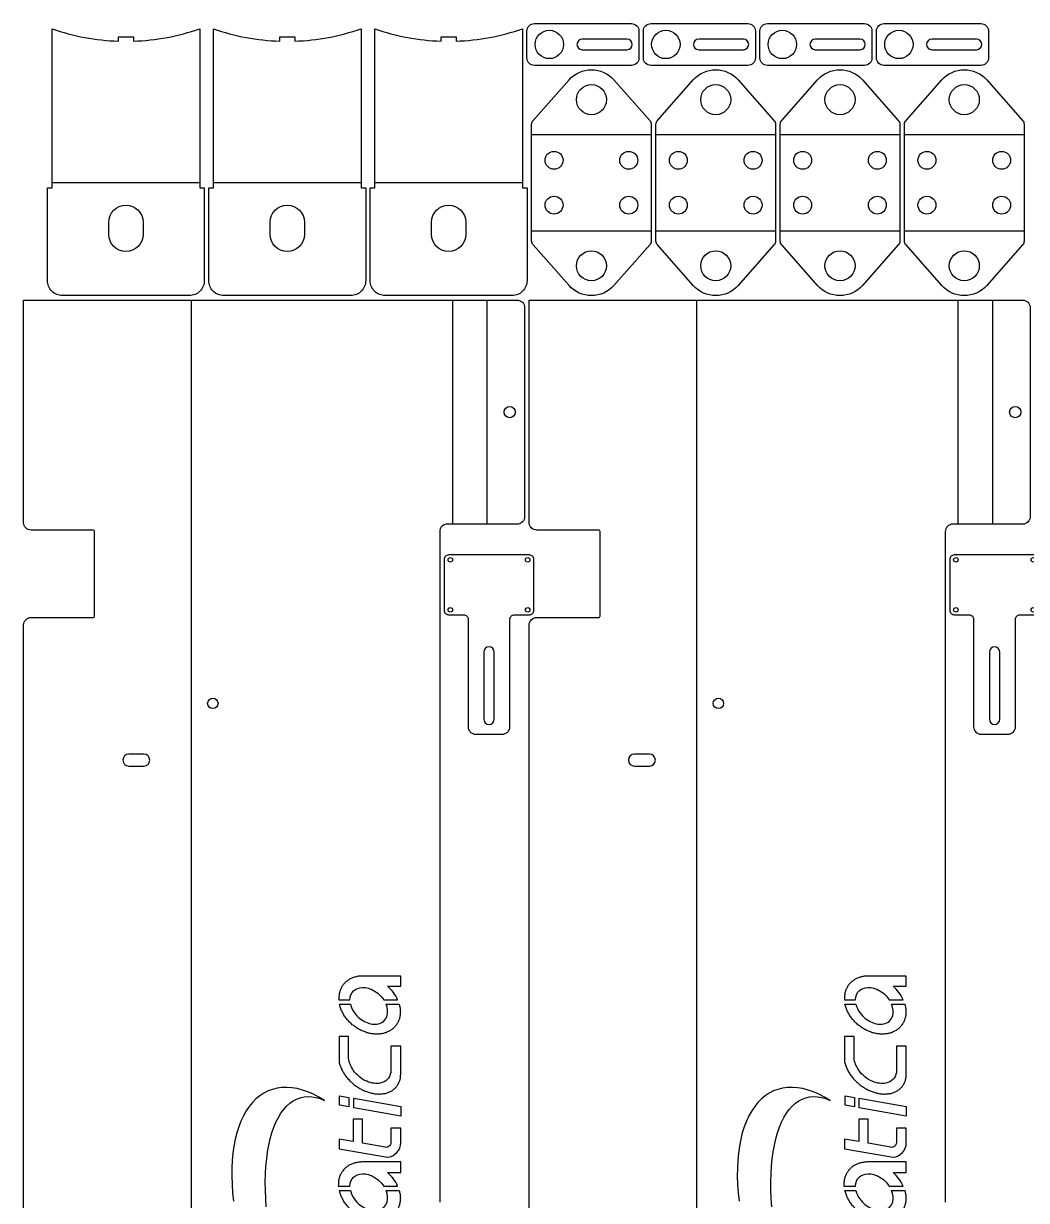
# Model space of a CAD drawing. Extents: x 8103 to 9297, y 13834 to 16827.
# Drawn here: x 8103 to 8774, y 16030 to 16818 of the extents above; entities that cross this region are included whole.
import ezdxf

# ---------------------------------------------------------------- set-up
doc = ezdxf.new("R2010")
doc.units = 0

# ---------------------------------------------------------------- blocks, each defined once
blk = doc.blocks.new('Part1347392054', base_point=(-699, -136.7))
at = {"layer": '1'}
blk.add_lwpolyline([(-694, 198.7), (481.5, 198.7, -0.414214), (486.5, 193.7), (486.5, 152.2, 0.414214), (487.5, 151.2), (544, 151.2, 0.414214), (545, 152.2), (545, 193.7, -0.414214), (550, 198.7), (699, 198.7), (699, -131.7, -0.414214), (694, -136.7), (554, -136.7, -0.414214), (549, -131.7), (549, -84.85, 0.414214), (544, -79.85), (95, -79.85, 0.414214)], format="xyb", dxfattribs=at)
for points in [[(395, 128.2, 1), (387, 128.2), (387, 118.2, 1), (395, 118.2)], [(150.56, -21.92), (135.59, -21.92), (137.26, -12.47), (130.86, -12.47), (125.15, -44.89, 0.386919), (134.9, -53.77), (144.66, -53.77), (144.66, -47.12), (134.9, -47.12, -0.466308), (131.8, -43.42), (134.48, -28.22), (150.56, -28.22)]]:
    blk.add_lwpolyline(points, format="xyb", close=True, dxfattribs=at)
blk.add_lwpolyline([(91.83, 36.27), (97.57, 36.64), (103.19, 36.84), (108.66, 36.87), (113.96, 36.74), (119.09, 36.43), (124.01, 35.96), (128.73, 35.32), (133.21, 34.52), (137.46, 33.55), (141.45, 32.43), (145.18, 31.15), (148.62, 29.73), (151.77, 28.15), (154.63, 26.44), (157.17, 24.58), (159.4, 22.6), (161.3, 20.5), (162.88, 18.27), (164.12, 15.94), (165.01, 13.5), (165.57, 10.97), (165.79, 8.36), (165.65, 5.66), (165.18, 2.89), (164.36, 0.06), (163.21, -2.82), (165.42, 0.95), (167.31, 4.68), (168.88, 8.37), (170.12, 12.01), (171.04, 15.58), (171.62, 19.08), (171.86, 22.5), (171.77, 25.81), (171.34, 29.02), (170.58, 32.11), (169.48, 35.08), (168.05, 37.91), (166.31, 40.59), (164.24, 43.12), (161.86, 45.5), (159.17, 47.7), (156.18, 49.73), (152.91, 51.58), (149.36, 53.24), (145.54, 54.71), (141.47, 55.99), (137.16, 57.06), (132.61, 57.94), (127.85, 58.6), (122.89, 59.06), (117.75, 59.31), (112.43, 59.34), (106.96, 59.17), (101.36, 58.79), (95.64, 58.2)], dxfattribs=at)
for points in [[(166.34, -12.82), (165.23, -19.12), (158.83, -19.12), (159.94, -12.82)], [(164.68, -22.27), (159.12, -53.77), (152.72, -53.77), (158.28, -22.27)]]:
    blk.add_lwpolyline(points, close=True, dxfattribs=at)
for centre, radius in [((429, 72), 3.5), ((624, -126.7), 3.75)]:
    blk.add_circle(centre, radius, dxfattribs=at)
for points, knots in [([(102.83, -12.74), (102, -12.97), (101.17, -13.21), (100.34, -13.44), (100.34, -13.44), (99.52, -13.78), (98.7, -14.12), (97.88, -14.46), (97.88, -14.46), (97.08, -14.9), (96.29, -15.34), (95.49, -15.79), (95.49, -15.79), (94.73, -16.32), (93.97, -16.86), (93.21, -17.39), (93.21, -17.39), (92.5, -18.01), (91.79, -18.63), (91.08, -19.25), (91.08, -19.25), (90.43, -19.95), (89.78, -20.64), (89.14, -21.33), (89.14, -21.33), (88.56, -22.09), (87.98, -22.85), (87.4, -23.61), (87.4, -23.61), (86.91, -24.42), (86.41, -25.23), (85.91, -26.03), (85.91, -26.03), (85.51, -26.88), (85.1, -27.73), (84.69, -28.57), (84.69, -28.57), (84.38, -29.44), (84.07, -30.31), (83.76, -31.18), (83.76, -31.18), (83.55, -32.06), (83.34, -32.94), (83.12, -33.82), (83.12, -33.82), (83.02, -34.7), (82.91, -35.57), (82.81, -36.45), (82.81, -36.45), (82.81, -37.3), (82.81, -38.16), (82.81, -39.01), (82.81, -39.01), (82.91, -39.83), (83.02, -40.66), (83.12, -41.48), (83.12, -41.48), (83.34, -42.25), (83.55, -43.03), (83.76, -43.8), (83.76, -43.8), (84.07, -44.52), (84.38, -45.23), (84.69, -45.95), (84.69, -45.95), (85.1, -46.59), (85.51, -47.24), (85.91, -47.88), (85.91, -47.88), (86.41, -48.44), (86.91, -49), (87.4, -49.57), (87.4, -49.57), (87.98, -50.04), (88.56, -50.51), (89.14, -50.98), (89.14, -50.98), (89.78, -51.35), (90.43, -51.72), (91.08, -52.09), (91.08, -52.09), (91.79, -52.36), (92.5, -52.63), (93.21, -52.9), (93.21, -52.9), (93.97, -53.05), (94.73, -53.21), (95.49, -53.37), (95.49, -53.37), (96.29, -53.41), (97.08, -53.46), (97.88, -53.51), (97.88, -53.51), (98.7, -53.44), (99.52, -53.37), (100.34, -53.31), (100.34, -53.31), (101.17, -53.13), (102, -52.95), (102.83, -52.77), (102.83, -52.77), (102.83, -49.83), (102.83, -46.9), (102.83, -43.96), (102.83, -43.96), (100.11, -45.08), (97.38, -45.29), (95.19, -44.67), (95.19, -44.67), (92.29, -43.85), (90.29, -41.69), (89.64, -38.58), (89.64, -38.58), (89.14, -36.24), (89.49, -33.37), (90.72, -30.6), (90.72, -30.6), (92.02, -27.6), (94.33, -24.76), (97.07, -22.8), (97.07, -22.8), (98.89, -21.48), (100.89, -20.55), (102.83, -20.09), (102.83, -20.09), (102.83, -17.64), (102.83, -15.19), (102.83, -12.74)], [0, 0, 0, 0, 0.03125, 0.03125, 0.03125, 0.03125, 0.0625, 0.0625, 0.0625, 0.0625, 0.09375, 0.09375, 0.09375, 0.09375, 0.125, 0.125, 0.125, 0.125, 0.15625, 0.15625, 0.15625, 0.15625, 0.1875, 0.1875, 0.1875, 0.1875, 0.21875, 0.21875, 0.21875, 0.21875, 0.25, 0.25, 0.25, 0.25, 0.28125, 0.28125, 0.28125, 0.28125, 0.3125, 0.3125, 0.3125, 0.3125, 0.34375, 0.34375, 0.34375, 0.34375, 0.375, 0.375, 0.375, 0.375, 0.40625, 0.40625, 0.40625, 0.40625, 0.4375, 0.4375, 0.4375, 0.4375, 0.46875, 0.46875, 0.46875, 0.46875, 0.5, 0.5, 0.5, 0.5, 0.53125, 0.53125, 0.53125, 0.53125, 0.5625, 0.5625, 0.5625, 0.5625, 0.59375, 0.59375, 0.59375, 0.59375, 0.625, 0.625, 0.625, 0.625, 0.65625, 0.65625, 0.65625, 0.65625, 0.6875, 0.6875, 0.6875, 0.6875, 0.71875, 0.71875, 0.71875, 0.71875, 0.75, 0.75, 0.75, 0.75, 0.78125, 0.78125, 0.78125, 0.78125, 0.8125, 0.8125, 0.8125, 0.8125, 0.84375, 0.84375, 0.84375, 0.84375, 0.875, 0.875, 0.875, 0.875, 0.90625, 0.90625, 0.90625, 0.90625, 0.9375, 0.9375, 0.9375, 0.9375, 0.96875, 0.96875, 0.96875, 0.96875, 1, 1, 1, 1]), ([(121.98, -27.99), (121.98, -36.59), (121.98, -45.18), (121.98, -53.77), (121.98, -53.77), (119.6, -53.77), (117.22, -53.77), (114.84, -53.77), (114.84, -53.77), (114.84, -50.84), (114.84, -47.92), (114.84, -44.99), (114.84, -44.99), (113.6, -46.41), (112.21, -47.7), (110.69, -48.82), (110.69, -48.82), (109.18, -49.95), (107.55, -50.91), (105.83, -51.69), (105.83, -51.69), (105.83, -48.58), (105.83, -45.47), (105.83, -42.37), (105.83, -42.37), (108.22, -40.78), (110.35, -38.54), (111.8, -36.05), (111.8, -36.05), (113.32, -33.48), (114.1, -30.67), (114.06, -28.21), (114.06, -28.21), (114.03, -25.73), (113.2, -23.63), (111.81, -22.17), (111.81, -22.17), (110.38, -20.67), (108.3, -19.79), (105.83, -19.75), (105.83, -19.75), (105.83, -17.16), (105.83, -14.58), (105.83, -11.99), (105.83, -11.99), (106.63, -12), (107.44, -12.01), (108.24, -12.02), (108.24, -12.02), (109.02, -12.14), (109.79, -12.26), (110.56, -12.38), (110.56, -12.38), (111.29, -12.61), (112.02, -12.83), (112.75, -13.06), (112.75, -13.06), (113.42, -13.4), (114.1, -13.73), (114.77, -14.06), (114.77, -14.06), (115.38, -14.49), (115.98, -14.93), (116.59, -15.36), (116.59, -15.36), (117.12, -15.89), (117.65, -16.41), (118.18, -16.94), (118.18, -16.94), (118.63, -17.55), (119.07, -18.16), (119.52, -18.77), (119.52, -18.77), (119.87, -19.45), (120.23, -20.14), (120.58, -20.82), (120.58, -20.82), (120.84, -21.57), (121.1, -22.32), (121.36, -23.07), (121.36, -23.07), (121.51, -23.87), (121.67, -24.67), (121.82, -25.47), (121.82, -25.47), (121.88, -26.31), (121.93, -27.15), (121.98, -27.99)], [0, 0, 0, 0, 0.045455, 0.045455, 0.045455, 0.045455, 0.090909, 0.090909, 0.090909, 0.090909, 0.136364, 0.136364, 0.136364, 0.136364, 0.181818, 0.181818, 0.181818, 0.181818, 0.227273, 0.227273, 0.227273, 0.227273, 0.272727, 0.272727, 0.272727, 0.272727, 0.318182, 0.318182, 0.318182, 0.318182, 0.363636, 0.363636, 0.363636, 0.363636, 0.409091, 0.409091, 0.409091, 0.409091, 0.454545, 0.454545, 0.454545, 0.454545, 0.5, 0.5, 0.5, 0.5, 0.545455, 0.545455, 0.545455, 0.545455, 0.590909, 0.590909, 0.590909, 0.590909, 0.636364, 0.636364, 0.636364, 0.636364, 0.681818, 0.681818, 0.681818, 0.681818, 0.727273, 0.727273, 0.727273, 0.727273, 0.772727, 0.772727, 0.772727, 0.772727, 0.818182, 0.818182, 0.818182, 0.818182, 0.863636, 0.863636, 0.863636, 0.863636, 0.909091, 0.909091, 0.909091, 0.909091, 0.954545, 0.954545, 0.954545, 0.954545, 1, 1, 1, 1]), ([(205.96, -12.47), (205.96, -14.57), (205.96, -16.67), (205.96, -18.77), (205.96, -18.77), (201.13, -18.77), (196.3, -18.77), (191.46, -18.77), (191.46, -18.77), (188.81, -19.06), (185.92, -20.19), (183.34, -22.03), (183.34, -22.03), (180.14, -24.27), (177.45, -27.55), (175.95, -31.02), (175.95, -31.02), (174.58, -34.17), (174.18, -37.41), (174.75, -40.06), (174.75, -40.06), (175.55, -43.82), (178.1, -46.37), (181.77, -47.12), (181.77, -47.12), (187.65, -47.12), (193.52, -47.12), (199.39, -47.12), (199.39, -47.12), (199.39, -49.33), (199.39, -51.55), (199.39, -53.77), (199.39, -53.77), (193.08, -53.77), (186.76, -53.77), (180.44, -53.77), (180.44, -53.77), (179.69, -53.7), (178.93, -53.62), (178.18, -53.55), (178.18, -53.55), (177.47, -53.37), (176.76, -53.19), (176.05, -53), (176.05, -53), (175.4, -52.71), (174.75, -52.42), (174.1, -52.13), (174.1, -52.13), (173.52, -51.74), (172.94, -51.34), (172.35, -50.95), (172.35, -50.95), (171.85, -50.46), (171.34, -49.96), (170.84, -49.47), (170.84, -49.47), (170.42, -48.89), (170, -48.31), (169.57, -47.73), (169.57, -47.73), (169.25, -47.07), (168.92, -46.41), (168.59, -45.75), (168.59, -45.75), (168.36, -45.03), (168.13, -44.3), (167.9, -43.57), (167.9, -43.57), (167.77, -42.78), (167.64, -42), (167.52, -41.21), (167.52, -41.21), (167.49, -40.38), (167.46, -39.55), (167.44, -38.72), (167.44, -38.72), (167.52, -37.86), (167.6, -36.99), (167.67, -36.13), (167.67, -36.13), (167.86, -35.25), (168.04, -34.37), (168.22, -33.49), (168.22, -33.49), (168.5, -32.61), (168.78, -31.73), (169.06, -30.85), (169.06, -30.85), (169.43, -29.98), (169.81, -29.1), (170.19, -28.23), (170.19, -28.23), (170.65, -27.39), (171.12, -26.54), (171.58, -25.7), (171.58, -25.7), (172.13, -24.89), (172.67, -24.08), (173.22, -23.27), (173.22, -23.27), (173.84, -22.52), (174.46, -21.76), (175.08, -21.01), (175.08, -21.01), (175.76, -20.31), (176.44, -19.62), (177.12, -18.93), (177.12, -18.93), (177.86, -18.31), (178.59, -17.7), (179.32, -17.08), (179.32, -17.08), (180.1, -16.55), (180.87, -16.02), (181.64, -15.49), (181.64, -15.49), (182.45, -15.05), (183.25, -14.61), (184.05, -14.17), (184.05, -14.17), (184.86, -13.83), (185.68, -13.5), (186.49, -13.16), (186.49, -13.16), (187.31, -12.93), (188.13, -12.7), (188.95, -12.47), (188.95, -12.47), (194.62, -12.47), (200.29, -12.47), (205.96, -12.47)], [0, 0, 0, 0, 0.030303, 0.030303, 0.030303, 0.030303, 0.060606, 0.060606, 0.060606, 0.060606, 0.090909, 0.090909, 0.090909, 0.090909, 0.121212, 0.121212, 0.121212, 0.121212, 0.151515, 0.151515, 0.151515, 0.151515, 0.181818, 0.181818, 0.181818, 0.181818, 0.212121, 0.212121, 0.212121, 0.212121, 0.242424, 0.242424, 0.242424, 0.242424, 0.272727, 0.272727, 0.272727, 0.272727, 0.30303, 0.30303, 0.30303, 0.30303, 0.333333, 0.333333, 0.333333, 0.333333, 0.363636, 0.363636, 0.363636, 0.363636, 0.393939, 0.393939, 0.393939, 0.393939, 0.424242, 0.424242, 0.424242, 0.424242, 0.454545, 0.454545, 0.454545, 0.454545, 0.484848, 0.484848, 0.484848, 0.484848, 0.515152, 0.515152, 0.515152, 0.515152, 0.545455, 0.545455, 0.545455, 0.545455, 0.575758, 0.575758, 0.575758, 0.575758, 0.606061, 0.606061, 0.606061, 0.606061, 0.636364, 0.636364, 0.636364, 0.636364, 0.666667, 0.666667, 0.666667, 0.666667, 0.69697, 0.69697, 0.69697, 0.69697, 0.727273, 0.727273, 0.727273, 0.727273, 0.757576, 0.757576, 0.757576, 0.757576, 0.787879, 0.787879, 0.787879, 0.787879, 0.818182, 0.818182, 0.818182, 0.818182, 0.848485, 0.848485, 0.848485, 0.848485, 0.878788, 0.878788, 0.878788, 0.878788, 0.909091, 0.909091, 0.909091, 0.909091, 0.939394, 0.939394, 0.939394, 0.939394, 0.969697, 0.969697, 0.969697, 0.969697, 1, 1, 1, 1]), ([(227.59, -12.74), (226.76, -12.97), (225.93, -13.21), (225.1, -13.44), (225.1, -13.44), (224.28, -13.78), (223.46, -14.12), (222.64, -14.46), (222.64, -14.46), (221.84, -14.9), (221.04, -15.34), (220.25, -15.79), (220.25, -15.79), (219.49, -16.32), (218.73, -16.86), (217.97, -17.39), (217.97, -17.39), (217.26, -18.01), (216.55, -18.63), (215.84, -19.25), (215.84, -19.25), (215.19, -19.95), (214.54, -20.64), (213.89, -21.33), (213.89, -21.33), (213.32, -22.09), (212.74, -22.85), (212.16, -23.61), (212.16, -23.61), (211.66, -24.42), (211.17, -25.23), (210.67, -26.03), (210.67, -26.03), (210.26, -26.88), (209.86, -27.73), (209.45, -28.57), (209.45, -28.57), (209.14, -29.44), (208.83, -30.31), (208.51, -31.18), (208.51, -31.18), (208.3, -32.06), (208.09, -32.94), (207.88, -33.82), (207.88, -33.82), (207.78, -34.7), (207.67, -35.57), (207.56, -36.45), (207.56, -36.45), (207.56, -37.3), (207.56, -38.16), (207.56, -39.01), (207.56, -39.01), (207.67, -39.83), (207.78, -40.66), (207.88, -41.48), (207.88, -41.48), (208.09, -42.25), (208.3, -43.03), (208.51, -43.8), (208.51, -43.8), (208.83, -44.52), (209.14, -45.23), (209.45, -45.95), (209.45, -45.95), (209.86, -46.59), (210.26, -47.24), (210.67, -47.88), (210.67, -47.88), (211.17, -48.44), (211.66, -49), (212.16, -49.57), (212.16, -49.57), (212.74, -50.04), (213.32, -50.51), (213.89, -50.98), (213.89, -50.98), (214.54, -51.35), (215.19, -51.72), (215.84, -52.09), (215.84, -52.09), (216.55, -52.36), (217.26, -52.63), (217.97, -52.9), (217.97, -52.9), (218.73, -53.05), (219.49, -53.21), (220.25, -53.37), (220.25, -53.37), (221.04, -53.41), (221.84, -53.46), (222.64, -53.51), (222.64, -53.51), (223.46, -53.44), (224.28, -53.37), (225.1, -53.31), (225.1, -53.31), (225.93, -53.13), (226.76, -52.95), (227.59, -52.77), (227.59, -52.77), (227.59, -49.83), (227.59, -46.9), (227.59, -43.96), (227.59, -43.96), (224.87, -45.08), (222.13, -45.29), (219.95, -44.67), (219.95, -44.67), (217.05, -43.85), (215.05, -41.69), (214.39, -38.58), (214.39, -38.58), (213.9, -36.24), (214.25, -33.37), (215.47, -30.6), (215.47, -30.6), (216.78, -27.6), (219.08, -24.76), (221.83, -22.8), (221.83, -22.8), (223.65, -21.48), (225.65, -20.55), (227.59, -20.09), (227.59, -20.09), (227.59, -17.64), (227.59, -15.19), (227.59, -12.74)], [0, 0, 0, 0, 0.03125, 0.03125, 0.03125, 0.03125, 0.0625, 0.0625, 0.0625, 0.0625, 0.09375, 0.09375, 0.09375, 0.09375, 0.125, 0.125, 0.125, 0.125, 0.15625, 0.15625, 0.15625, 0.15625, 0.1875, 0.1875, 0.1875, 0.1875, 0.21875, 0.21875, 0.21875, 0.21875, 0.25, 0.25, 0.25, 0.25, 0.28125, 0.28125, 0.28125, 0.28125, 0.3125, 0.3125, 0.3125, 0.3125, 0.34375, 0.34375, 0.34375, 0.34375, 0.375, 0.375, 0.375, 0.375, 0.40625, 0.40625, 0.40625, 0.40625, 0.4375, 0.4375, 0.4375, 0.4375, 0.46875, 0.46875, 0.46875, 0.46875, 0.5, 0.5, 0.5, 0.5, 0.53125, 0.53125, 0.53125, 0.53125, 0.5625, 0.5625, 0.5625, 0.5625, 0.59375, 0.59375, 0.59375, 0.59375, 0.625, 0.625, 0.625, 0.625, 0.65625, 0.65625, 0.65625, 0.65625, 0.6875, 0.6875, 0.6875, 0.6875, 0.71875, 0.71875, 0.71875, 0.71875, 0.75, 0.75, 0.75, 0.75, 0.78125, 0.78125, 0.78125, 0.78125, 0.8125, 0.8125, 0.8125, 0.8125, 0.84375, 0.84375, 0.84375, 0.84375, 0.875, 0.875, 0.875, 0.875, 0.90625, 0.90625, 0.90625, 0.90625, 0.9375, 0.9375, 0.9375, 0.9375, 0.96875, 0.96875, 0.96875, 0.96875, 1, 1, 1, 1]), ([(246.41, -28.08), (246.41, -36.64), (246.41, -45.2), (246.41, -53.77), (246.41, -53.77), (244.14, -53.77), (241.87, -53.77), (239.6, -53.77), (239.6, -53.77), (239.6, -50.84), (239.6, -47.92), (239.6, -44.99), (239.6, -44.99), (238.36, -46.41), (236.97, -47.7), (235.45, -48.82), (235.45, -48.82), (233.94, -49.95), (232.3, -50.91), (230.59, -51.69), (230.59, -51.69), (230.59, -48.58), (230.59, -45.47), (230.59, -42.37), (230.59, -42.37), (232.98, -40.78), (235.1, -38.54), (236.56, -36.05), (236.56, -36.05), (238.07, -33.48), (238.86, -30.67), (238.82, -28.21), (238.82, -28.21), (238.79, -25.73), (237.96, -23.63), (236.57, -22.17), (236.57, -22.17), (235.14, -20.67), (233.06, -19.79), (230.59, -19.75), (230.59, -19.75), (230.59, -17.28), (230.59, -14.8), (230.59, -12.33), (230.59, -12.33), (231.37, -12.34), (232.16, -12.36), (232.95, -12.37), (232.95, -12.37), (233.71, -12.49), (234.47, -12.61), (235.23, -12.73), (235.23, -12.73), (235.94, -12.95), (236.66, -13.18), (237.37, -13.4), (237.37, -13.4), (238.03, -13.73), (238.69, -14.06), (239.35, -14.39), (239.35, -14.39), (239.94, -14.82), (240.54, -15.24), (241.13, -15.67), (241.13, -15.67), (241.65, -16.18), (242.17, -16.7), (242.69, -17.22), (242.69, -17.22), (243.13, -17.82), (243.57, -18.42), (244, -19.02), (244, -19.02), (244.35, -19.69), (244.7, -20.36), (245.05, -21.04), (245.05, -21.04), (245.3, -21.77), (245.55, -22.51), (245.8, -23.24), (245.8, -23.24), (245.95, -24.03), (246.11, -24.82), (246.26, -25.6), (246.26, -25.6), (246.31, -26.43), (246.36, -27.25), (246.41, -28.08)], [0, 0, 0, 0, 0.045455, 0.045455, 0.045455, 0.045455, 0.090909, 0.090909, 0.090909, 0.090909, 0.136364, 0.136364, 0.136364, 0.136364, 0.181818, 0.181818, 0.181818, 0.181818, 0.227273, 0.227273, 0.227273, 0.227273, 0.272727, 0.272727, 0.272727, 0.272727, 0.318182, 0.318182, 0.318182, 0.318182, 0.363636, 0.363636, 0.363636, 0.363636, 0.409091, 0.409091, 0.409091, 0.409091, 0.454545, 0.454545, 0.454545, 0.454545, 0.5, 0.5, 0.5, 0.5, 0.545455, 0.545455, 0.545455, 0.545455, 0.590909, 0.590909, 0.590909, 0.590909, 0.636364, 0.636364, 0.636364, 0.636364, 0.681818, 0.681818, 0.681818, 0.681818, 0.727273, 0.727273, 0.727273, 0.727273, 0.772727, 0.772727, 0.772727, 0.772727, 0.818182, 0.818182, 0.818182, 0.818182, 0.863636, 0.863636, 0.863636, 0.863636, 0.909091, 0.909091, 0.909091, 0.909091, 0.954545, 0.954545, 0.954545, 0.954545, 1, 1, 1, 1])]:
    blk.add_open_spline(points, degree=3, knots=knots, dxfattribs=at)
at = {"layer": '2'}
for p, q in [((-384, 86.35), (699, 86.35)), ((549, -88.59), (699, -88.59)), ((699, -111.44), (549, -111.44))]:
    blk.add_line(p, q, dxfattribs=at)
blk = doc.blocks.new('Part1168453130', base_point=(-699, -136.7))
at = {"layer": '1'}
blk.add_lwpolyline([(-694, 198.7), (481.5, 198.7, -0.414214), (486.5, 193.7), (486.5, 152.2, 0.414214), (487.5, 151.2), (544, 151.2, 0.414214), (545, 152.2), (545, 193.7, -0.414214), (550, 198.7), (699, 198.7), (699, -131.7, -0.414214), (694, -136.7), (554, -136.7, -0.414214), (549, -131.7), (549, -84.85, 0.414214), (544, -79.85), (95, -79.85, 0.414214)], format="xyb", dxfattribs=at)
for points in [[(395, 128.2, 1), (387, 128.2), (387, 118.2, 1), (395, 118.2)], [(150.56, -21.92), (135.59, -21.92), (137.26, -12.47), (130.86, -12.47), (125.15, -44.89, 0.386919), (134.9, -53.77), (144.66, -53.77), (144.66, -47.12), (134.9, -47.12, -0.466308), (131.8, -43.42), (134.48, -28.22), (150.56, -28.22)]]:
    blk.add_lwpolyline(points, format="xyb", close=True, dxfattribs=at)
blk.add_lwpolyline([(91.83, 36.27), (97.57, 36.64), (103.19, 36.84), (108.66, 36.87), (113.96, 36.74), (119.09, 36.43), (124.01, 35.96), (128.73, 35.32), (133.21, 34.52), (137.46, 33.55), (141.45, 32.43), (145.18, 31.15), (148.62, 29.73), (151.77, 28.15), (154.63, 26.44), (157.17, 24.58), (159.4, 22.6), (161.3, 20.5), (162.88, 18.27), (164.12, 15.94), (165.01, 13.5), (165.57, 10.97), (165.79, 8.36), (165.65, 5.66), (165.18, 2.89), (164.36, 0.06), (163.21, -2.82), (165.42, 0.95), (167.31, 4.68), (168.88, 8.37), (170.12, 12.01), (171.04, 15.58), (171.62, 19.08), (171.86, 22.5), (171.77, 25.81), (171.34, 29.02), (170.58, 32.11), (169.48, 35.08), (168.05, 37.91), (166.31, 40.59), (164.24, 43.12), (161.86, 45.5), (159.17, 47.7), (156.18, 49.73), (152.91, 51.58), (149.36, 53.24), (145.54, 54.71), (141.47, 55.99), (137.16, 57.06), (132.61, 57.94), (127.85, 58.6), (122.89, 59.06), (117.75, 59.31), (112.43, 59.34), (106.96, 59.17), (101.36, 58.79), (95.64, 58.2)], dxfattribs=at)
for points in [[(166.34, -12.82), (165.23, -19.12), (158.83, -19.12), (159.94, -12.82)], [(164.68, -22.27), (159.12, -53.77), (152.72, -53.77), (158.28, -22.27)]]:
    blk.add_lwpolyline(points, close=True, dxfattribs=at)
for centre, radius in [((429, 72), 3.5), ((624, -126.7), 3.75)]:
    blk.add_circle(centre, radius, dxfattribs=at)
for points, knots in [([(102.83, -12.74), (102, -12.97), (101.17, -13.21), (100.34, -13.44), (100.34, -13.44), (99.52, -13.78), (98.7, -14.12), (97.88, -14.46), (97.88, -14.46), (97.08, -14.9), (96.29, -15.34), (95.49, -15.79), (95.49, -15.79), (94.73, -16.32), (93.97, -16.86), (93.21, -17.39), (93.21, -17.39), (92.5, -18.01), (91.79, -18.63), (91.08, -19.25), (91.08, -19.25), (90.43, -19.95), (89.78, -20.64), (89.14, -21.33), (89.14, -21.33), (88.56, -22.09), (87.98, -22.85), (87.4, -23.61), (87.4, -23.61), (86.91, -24.42), (86.41, -25.23), (85.91, -26.03), (85.91, -26.03), (85.51, -26.88), (85.1, -27.73), (84.69, -28.57), (84.69, -28.57), (84.38, -29.44), (84.07, -30.31), (83.76, -31.18), (83.76, -31.18), (83.55, -32.06), (83.34, -32.94), (83.12, -33.82), (83.12, -33.82), (83.02, -34.7), (82.91, -35.57), (82.81, -36.45), (82.81, -36.45), (82.81, -37.3), (82.81, -38.16), (82.81, -39.01), (82.81, -39.01), (82.91, -39.83), (83.02, -40.66), (83.12, -41.48), (83.12, -41.48), (83.34, -42.25), (83.55, -43.03), (83.76, -43.8), (83.76, -43.8), (84.07, -44.52), (84.38, -45.23), (84.69, -45.95), (84.69, -45.95), (85.1, -46.59), (85.51, -47.24), (85.91, -47.88), (85.91, -47.88), (86.41, -48.44), (86.91, -49), (87.4, -49.57), (87.4, -49.57), (87.98, -50.04), (88.56, -50.51), (89.14, -50.98), (89.14, -50.98), (89.78, -51.35), (90.43, -51.72), (91.08, -52.09), (91.08, -52.09), (91.79, -52.36), (92.5, -52.63), (93.21, -52.9), (93.21, -52.9), (93.97, -53.05), (94.73, -53.21), (95.49, -53.37), (95.49, -53.37), (96.29, -53.41), (97.08, -53.46), (97.88, -53.51), (97.88, -53.51), (98.7, -53.44), (99.52, -53.37), (100.34, -53.31), (100.34, -53.31), (101.17, -53.13), (102, -52.95), (102.83, -52.77), (102.83, -52.77), (102.83, -49.83), (102.83, -46.9), (102.83, -43.96), (102.83, -43.96), (100.11, -45.08), (97.38, -45.29), (95.19, -44.67), (95.19, -44.67), (92.29, -43.85), (90.29, -41.69), (89.64, -38.58), (89.64, -38.58), (89.14, -36.24), (89.49, -33.37), (90.72, -30.6), (90.72, -30.6), (92.02, -27.6), (94.33, -24.76), (97.07, -22.8), (97.07, -22.8), (98.89, -21.48), (100.89, -20.55), (102.83, -20.09), (102.83, -20.09), (102.83, -17.64), (102.83, -15.19), (102.83, -12.74)], [0, 0, 0, 0, 0.03125, 0.03125, 0.03125, 0.03125, 0.0625, 0.0625, 0.0625, 0.0625, 0.09375, 0.09375, 0.09375, 0.09375, 0.125, 0.125, 0.125, 0.125, 0.15625, 0.15625, 0.15625, 0.15625, 0.1875, 0.1875, 0.1875, 0.1875, 0.21875, 0.21875, 0.21875, 0.21875, 0.25, 0.25, 0.25, 0.25, 0.28125, 0.28125, 0.28125, 0.28125, 0.3125, 0.3125, 0.3125, 0.3125, 0.34375, 0.34375, 0.34375, 0.34375, 0.375, 0.375, 0.375, 0.375, 0.40625, 0.40625, 0.40625, 0.40625, 0.4375, 0.4375, 0.4375, 0.4375, 0.46875, 0.46875, 0.46875, 0.46875, 0.5, 0.5, 0.5, 0.5, 0.53125, 0.53125, 0.53125, 0.53125, 0.5625, 0.5625, 0.5625, 0.5625, 0.59375, 0.59375, 0.59375, 0.59375, 0.625, 0.625, 0.625, 0.625, 0.65625, 0.65625, 0.65625, 0.65625, 0.6875, 0.6875, 0.6875, 0.6875, 0.71875, 0.71875, 0.71875, 0.71875, 0.75, 0.75, 0.75, 0.75, 0.78125, 0.78125, 0.78125, 0.78125, 0.8125, 0.8125, 0.8125, 0.8125, 0.84375, 0.84375, 0.84375, 0.84375, 0.875, 0.875, 0.875, 0.875, 0.90625, 0.90625, 0.90625, 0.90625, 0.9375, 0.9375, 0.9375, 0.9375, 0.96875, 0.96875, 0.96875, 0.96875, 1, 1, 1, 1]), ([(121.98, -27.99), (121.98, -36.59), (121.98, -45.18), (121.98, -53.77), (121.98, -53.77), (119.6, -53.77), (117.22, -53.77), (114.84, -53.77), (114.84, -53.77), (114.84, -50.84), (114.84, -47.92), (114.84, -44.99), (114.84, -44.99), (113.6, -46.41), (112.21, -47.7), (110.69, -48.82), (110.69, -48.82), (109.18, -49.95), (107.55, -50.91), (105.83, -51.69), (105.83, -51.69), (105.83, -48.58), (105.83, -45.47), (105.83, -42.37), (105.83, -42.37), (108.22, -40.78), (110.35, -38.54), (111.8, -36.05), (111.8, -36.05), (113.32, -33.48), (114.1, -30.67), (114.06, -28.21), (114.06, -28.21), (114.03, -25.73), (113.2, -23.63), (111.81, -22.17), (111.81, -22.17), (110.38, -20.67), (108.3, -19.79), (105.83, -19.75), (105.83, -19.75), (105.83, -17.16), (105.83, -14.58), (105.83, -11.99), (105.83, -11.99), (106.63, -12), (107.44, -12.01), (108.24, -12.02), (108.24, -12.02), (109.02, -12.14), (109.79, -12.26), (110.56, -12.38), (110.56, -12.38), (111.29, -12.61), (112.02, -12.83), (112.75, -13.06), (112.75, -13.06), (113.42, -13.4), (114.1, -13.73), (114.77, -14.06), (114.77, -14.06), (115.38, -14.49), (115.98, -14.93), (116.59, -15.36), (116.59, -15.36), (117.12, -15.89), (117.65, -16.41), (118.18, -16.94), (118.18, -16.94), (118.63, -17.55), (119.07, -18.16), (119.52, -18.77), (119.52, -18.77), (119.87, -19.45), (120.23, -20.14), (120.58, -20.82), (120.58, -20.82), (120.84, -21.57), (121.1, -22.32), (121.36, -23.07), (121.36, -23.07), (121.51, -23.87), (121.67, -24.67), (121.82, -25.47), (121.82, -25.47), (121.88, -26.31), (121.93, -27.15), (121.98, -27.99)], [0, 0, 0, 0, 0.045455, 0.045455, 0.045455, 0.045455, 0.090909, 0.090909, 0.090909, 0.090909, 0.136364, 0.136364, 0.136364, 0.136364, 0.181818, 0.181818, 0.181818, 0.181818, 0.227273, 0.227273, 0.227273, 0.227273, 0.272727, 0.272727, 0.272727, 0.272727, 0.318182, 0.318182, 0.318182, 0.318182, 0.363636, 0.363636, 0.363636, 0.363636, 0.409091, 0.409091, 0.409091, 0.409091, 0.454545, 0.454545, 0.454545, 0.454545, 0.5, 0.5, 0.5, 0.5, 0.545455, 0.545455, 0.545455, 0.545455, 0.590909, 0.590909, 0.590909, 0.590909, 0.636364, 0.636364, 0.636364, 0.636364, 0.681818, 0.681818, 0.681818, 0.681818, 0.727273, 0.727273, 0.727273, 0.727273, 0.772727, 0.772727, 0.772727, 0.772727, 0.818182, 0.818182, 0.818182, 0.818182, 0.863636, 0.863636, 0.863636, 0.863636, 0.909091, 0.909091, 0.909091, 0.909091, 0.954545, 0.954545, 0.954545, 0.954545, 1, 1, 1, 1]), ([(205.96, -12.47), (205.96, -14.57), (205.96, -16.67), (205.96, -18.77), (205.96, -18.77), (201.13, -18.77), (196.3, -18.77), (191.46, -18.77), (191.46, -18.77), (188.81, -19.06), (185.92, -20.19), (183.34, -22.03), (183.34, -22.03), (180.14, -24.27), (177.45, -27.55), (175.95, -31.02), (175.95, -31.02), (174.58, -34.17), (174.18, -37.41), (174.75, -40.06), (174.75, -40.06), (175.55, -43.82), (178.1, -46.37), (181.77, -47.12), (181.77, -47.12), (187.65, -47.12), (193.52, -47.12), (199.39, -47.12), (199.39, -47.12), (199.39, -49.33), (199.39, -51.55), (199.39, -53.77), (199.39, -53.77), (193.08, -53.77), (186.76, -53.77), (180.44, -53.77), (180.44, -53.77), (179.69, -53.7), (178.93, -53.62), (178.18, -53.55), (178.18, -53.55), (177.47, -53.37), (176.76, -53.19), (176.05, -53), (176.05, -53), (175.4, -52.71), (174.75, -52.42), (174.1, -52.13), (174.1, -52.13), (173.52, -51.74), (172.94, -51.34), (172.35, -50.95), (172.35, -50.95), (171.85, -50.46), (171.34, -49.96), (170.84, -49.47), (170.84, -49.47), (170.42, -48.89), (170, -48.31), (169.57, -47.73), (169.57, -47.73), (169.25, -47.07), (168.92, -46.41), (168.59, -45.75), (168.59, -45.75), (168.36, -45.03), (168.13, -44.3), (167.9, -43.57), (167.9, -43.57), (167.77, -42.78), (167.64, -42), (167.52, -41.21), (167.52, -41.21), (167.49, -40.38), (167.46, -39.55), (167.44, -38.72), (167.44, -38.72), (167.52, -37.86), (167.6, -36.99), (167.67, -36.13), (167.67, -36.13), (167.86, -35.25), (168.04, -34.37), (168.22, -33.49), (168.22, -33.49), (168.5, -32.61), (168.78, -31.73), (169.06, -30.85), (169.06, -30.85), (169.43, -29.98), (169.81, -29.1), (170.19, -28.23), (170.19, -28.23), (170.65, -27.39), (171.12, -26.54), (171.58, -25.7), (171.58, -25.7), (172.13, -24.89), (172.67, -24.08), (173.22, -23.27), (173.22, -23.27), (173.84, -22.52), (174.46, -21.76), (175.08, -21.01), (175.08, -21.01), (175.76, -20.31), (176.44, -19.62), (177.12, -18.93), (177.12, -18.93), (177.86, -18.31), (178.59, -17.7), (179.32, -17.08), (179.32, -17.08), (180.1, -16.55), (180.87, -16.02), (181.64, -15.49), (181.64, -15.49), (182.45, -15.05), (183.25, -14.61), (184.05, -14.17), (184.05, -14.17), (184.86, -13.83), (185.68, -13.5), (186.49, -13.16), (186.49, -13.16), (187.31, -12.93), (188.13, -12.7), (188.95, -12.47), (188.95, -12.47), (194.62, -12.47), (200.29, -12.47), (205.96, -12.47)], [0, 0, 0, 0, 0.030303, 0.030303, 0.030303, 0.030303, 0.060606, 0.060606, 0.060606, 0.060606, 0.090909, 0.090909, 0.090909, 0.090909, 0.121212, 0.121212, 0.121212, 0.121212, 0.151515, 0.151515, 0.151515, 0.151515, 0.181818, 0.181818, 0.181818, 0.181818, 0.212121, 0.212121, 0.212121, 0.212121, 0.242424, 0.242424, 0.242424, 0.242424, 0.272727, 0.272727, 0.272727, 0.272727, 0.30303, 0.30303, 0.30303, 0.30303, 0.333333, 0.333333, 0.333333, 0.333333, 0.363636, 0.363636, 0.363636, 0.363636, 0.393939, 0.393939, 0.393939, 0.393939, 0.424242, 0.424242, 0.424242, 0.424242, 0.454545, 0.454545, 0.454545, 0.454545, 0.484848, 0.484848, 0.484848, 0.484848, 0.515152, 0.515152, 0.515152, 0.515152, 0.545455, 0.545455, 0.545455, 0.545455, 0.575758, 0.575758, 0.575758, 0.575758, 0.606061, 0.606061, 0.606061, 0.606061, 0.636364, 0.636364, 0.636364, 0.636364, 0.666667, 0.666667, 0.666667, 0.666667, 0.69697, 0.69697, 0.69697, 0.69697, 0.727273, 0.727273, 0.727273, 0.727273, 0.757576, 0.757576, 0.757576, 0.757576, 0.787879, 0.787879, 0.787879, 0.787879, 0.818182, 0.818182, 0.818182, 0.818182, 0.848485, 0.848485, 0.848485, 0.848485, 0.878788, 0.878788, 0.878788, 0.878788, 0.909091, 0.909091, 0.909091, 0.909091, 0.939394, 0.939394, 0.939394, 0.939394, 0.969697, 0.969697, 0.969697, 0.969697, 1, 1, 1, 1]), ([(227.59, -12.74), (226.76, -12.97), (225.93, -13.21), (225.1, -13.44), (225.1, -13.44), (224.28, -13.78), (223.46, -14.12), (222.64, -14.46), (222.64, -14.46), (221.84, -14.9), (221.04, -15.34), (220.25, -15.79), (220.25, -15.79), (219.49, -16.32), (218.73, -16.86), (217.97, -17.39), (217.97, -17.39), (217.26, -18.01), (216.55, -18.63), (215.84, -19.25), (215.84, -19.25), (215.19, -19.95), (214.54, -20.64), (213.89, -21.33), (213.89, -21.33), (213.32, -22.09), (212.74, -22.85), (212.16, -23.61), (212.16, -23.61), (211.66, -24.42), (211.17, -25.23), (210.67, -26.03), (210.67, -26.03), (210.26, -26.88), (209.86, -27.73), (209.45, -28.57), (209.45, -28.57), (209.14, -29.44), (208.83, -30.31), (208.51, -31.18), (208.51, -31.18), (208.3, -32.06), (208.09, -32.94), (207.88, -33.82), (207.88, -33.82), (207.78, -34.7), (207.67, -35.57), (207.56, -36.45), (207.56, -36.45), (207.56, -37.3), (207.56, -38.16), (207.56, -39.01), (207.56, -39.01), (207.67, -39.83), (207.78, -40.66), (207.88, -41.48), (207.88, -41.48), (208.09, -42.25), (208.3, -43.03), (208.51, -43.8), (208.51, -43.8), (208.83, -44.52), (209.14, -45.23), (209.45, -45.95), (209.45, -45.95), (209.86, -46.59), (210.26, -47.24), (210.67, -47.88), (210.67, -47.88), (211.17, -48.44), (211.66, -49), (212.16, -49.57), (212.16, -49.57), (212.74, -50.04), (213.32, -50.51), (213.89, -50.98), (213.89, -50.98), (214.54, -51.35), (215.19, -51.72), (215.84, -52.09), (215.84, -52.09), (216.55, -52.36), (217.26, -52.63), (217.97, -52.9), (217.97, -52.9), (218.73, -53.05), (219.49, -53.21), (220.25, -53.37), (220.25, -53.37), (221.04, -53.41), (221.84, -53.46), (222.64, -53.51), (222.64, -53.51), (223.46, -53.44), (224.28, -53.37), (225.1, -53.31), (225.1, -53.31), (225.93, -53.13), (226.76, -52.95), (227.59, -52.77), (227.59, -52.77), (227.59, -49.83), (227.59, -46.9), (227.59, -43.96), (227.59, -43.96), (224.87, -45.08), (222.13, -45.29), (219.95, -44.67), (219.95, -44.67), (217.05, -43.85), (215.05, -41.69), (214.39, -38.58), (214.39, -38.58), (213.9, -36.24), (214.25, -33.37), (215.47, -30.6), (215.47, -30.6), (216.78, -27.6), (219.08, -24.76), (221.83, -22.8), (221.83, -22.8), (223.65, -21.48), (225.65, -20.55), (227.59, -20.09), (227.59, -20.09), (227.59, -17.64), (227.59, -15.19), (227.59, -12.74)], [0, 0, 0, 0, 0.03125, 0.03125, 0.03125, 0.03125, 0.0625, 0.0625, 0.0625, 0.0625, 0.09375, 0.09375, 0.09375, 0.09375, 0.125, 0.125, 0.125, 0.125, 0.15625, 0.15625, 0.15625, 0.15625, 0.1875, 0.1875, 0.1875, 0.1875, 0.21875, 0.21875, 0.21875, 0.21875, 0.25, 0.25, 0.25, 0.25, 0.28125, 0.28125, 0.28125, 0.28125, 0.3125, 0.3125, 0.3125, 0.3125, 0.34375, 0.34375, 0.34375, 0.34375, 0.375, 0.375, 0.375, 0.375, 0.40625, 0.40625, 0.40625, 0.40625, 0.4375, 0.4375, 0.4375, 0.4375, 0.46875, 0.46875, 0.46875, 0.46875, 0.5, 0.5, 0.5, 0.5, 0.53125, 0.53125, 0.53125, 0.53125, 0.5625, 0.5625, 0.5625, 0.5625, 0.59375, 0.59375, 0.59375, 0.59375, 0.625, 0.625, 0.625, 0.625, 0.65625, 0.65625, 0.65625, 0.65625, 0.6875, 0.6875, 0.6875, 0.6875, 0.71875, 0.71875, 0.71875, 0.71875, 0.75, 0.75, 0.75, 0.75, 0.78125, 0.78125, 0.78125, 0.78125, 0.8125, 0.8125, 0.8125, 0.8125, 0.84375, 0.84375, 0.84375, 0.84375, 0.875, 0.875, 0.875, 0.875, 0.90625, 0.90625, 0.90625, 0.90625, 0.9375, 0.9375, 0.9375, 0.9375, 0.96875, 0.96875, 0.96875, 0.96875, 1, 1, 1, 1]), ([(246.41, -28.08), (246.41, -36.64), (246.41, -45.2), (246.41, -53.77), (246.41, -53.77), (244.14, -53.77), (241.87, -53.77), (239.6, -53.77), (239.6, -53.77), (239.6, -50.84), (239.6, -47.92), (239.6, -44.99), (239.6, -44.99), (238.36, -46.41), (236.97, -47.7), (235.45, -48.82), (235.45, -48.82), (233.94, -49.95), (232.3, -50.91), (230.59, -51.69), (230.59, -51.69), (230.59, -48.58), (230.59, -45.47), (230.59, -42.37), (230.59, -42.37), (232.98, -40.78), (235.1, -38.54), (236.56, -36.05), (236.56, -36.05), (238.07, -33.48), (238.86, -30.67), (238.82, -28.21), (238.82, -28.21), (238.79, -25.73), (237.96, -23.63), (236.57, -22.17), (236.57, -22.17), (235.14, -20.67), (233.06, -19.79), (230.59, -19.75), (230.59, -19.75), (230.59, -17.28), (230.59, -14.8), (230.59, -12.33), (230.59, -12.33), (231.37, -12.34), (232.16, -12.36), (232.95, -12.37), (232.95, -12.37), (233.71, -12.49), (234.47, -12.61), (235.23, -12.73), (235.23, -12.73), (235.94, -12.95), (236.66, -13.18), (237.37, -13.4), (237.37, -13.4), (238.03, -13.73), (238.69, -14.06), (239.35, -14.39), (239.35, -14.39), (239.94, -14.82), (240.54, -15.24), (241.13, -15.67), (241.13, -15.67), (241.65, -16.18), (242.17, -16.7), (242.69, -17.22), (242.69, -17.22), (243.13, -17.82), (243.57, -18.42), (244, -19.02), (244, -19.02), (244.35, -19.69), (244.7, -20.36), (245.05, -21.04), (245.05, -21.04), (245.3, -21.77), (245.55, -22.51), (245.8, -23.24), (245.8, -23.24), (245.95, -24.03), (246.11, -24.82), (246.26, -25.6), (246.26, -25.6), (246.31, -26.43), (246.36, -27.25), (246.41, -28.08)], [0, 0, 0, 0, 0.045455, 0.045455, 0.045455, 0.045455, 0.090909, 0.090909, 0.090909, 0.090909, 0.136364, 0.136364, 0.136364, 0.136364, 0.181818, 0.181818, 0.181818, 0.181818, 0.227273, 0.227273, 0.227273, 0.227273, 0.272727, 0.272727, 0.272727, 0.272727, 0.318182, 0.318182, 0.318182, 0.318182, 0.363636, 0.363636, 0.363636, 0.363636, 0.409091, 0.409091, 0.409091, 0.409091, 0.454545, 0.454545, 0.454545, 0.454545, 0.5, 0.5, 0.5, 0.5, 0.545455, 0.545455, 0.545455, 0.545455, 0.590909, 0.590909, 0.590909, 0.590909, 0.636364, 0.636364, 0.636364, 0.636364, 0.681818, 0.681818, 0.681818, 0.681818, 0.727273, 0.727273, 0.727273, 0.727273, 0.772727, 0.772727, 0.772727, 0.772727, 0.818182, 0.818182, 0.818182, 0.818182, 0.863636, 0.863636, 0.863636, 0.863636, 0.909091, 0.909091, 0.909091, 0.909091, 0.954545, 0.954545, 0.954545, 0.954545, 1, 1, 1, 1])]:
    blk.add_open_spline(points, degree=3, knots=knots, dxfattribs=at)
at = {"layer": '2'}
for p, q in [((-384, 86.35), (699, 86.35)), ((549, -88.59), (699, -88.59)), ((699, -111.44), (549, -111.44))]:
    blk.add_line(p, q, dxfattribs=at)
blk = doc.blocks.new('Part1237766244', base_point=(-44, 0))
at = {"layer": '1'}
for points in [[(16, 117, 0.414214), (13, 120), (-41, 120, 0.414214), (-44, 117), (-44, 83, 0.414214), (-41, 80), (-31, 80, -0.414214), (-28, 77), (-28, 5, 0.414214), (-23, 0), (-5, 0, 0.414214), (0, 5), (0, 77, -0.414214), (3, 80), (13, 80, 0.414214), (16, 83)], [(-10.5, 55, 1), (-17.5, 55), (-17.5, 10, 1), (-10.5, 10)]]:
    blk.add_lwpolyline(points, format="xyb", close=True, dxfattribs=at)
for centre in [(-39.9, 116.75), (11.9, 116.75), (-39.9, 83.25), (11.9, 83.25)]:
    blk.add_circle(centre, 1.5, dxfattribs=at)
blk = doc.blocks.new('Part595748859', base_point=(-44, 0))
at = {"layer": '1'}
for points in [[(16, 117, 0.414214), (13, 120), (-41, 120, 0.414214), (-44, 117), (-44, 83, 0.414214), (-41, 80), (-31, 80, -0.414214), (-28, 77), (-28, 5, 0.414214), (-23, 0), (-5, 0, 0.414214), (0, 5), (0, 77, -0.414214), (3, 80), (13, 80, 0.414214), (16, 83)], [(-10.5, 55, 1), (-17.5, 55), (-17.5, 10, 1), (-10.5, 10)]]:
    blk.add_lwpolyline(points, format="xyb", close=True, dxfattribs=at)
for centre in [(-39.9, 116.75), (11.9, 116.75), (-39.9, 83.25), (11.9, 83.25)]:
    blk.add_circle(centre, 1.5, dxfattribs=at)
blk = doc.blocks.new('Part2102155583', base_point=(-131.23, -40))
at = {"layer": '1'}
blk.add_lwpolyline([(13.25, 14.98, -0.450693), (13.25, -14.98), (-13.92, -39, -0.182986), (-16.56, -40), (-94.66, -40, -0.182986), (-97.31, -39), (-124.48, -14.98, -0.450693), (-124.48, 14.98), (-97.31, 39, -0.182986), (-94.66, 40), (-16.56, 40, -0.182986), (-13.92, 39)], format="xyb", close=True, dxfattribs=at)
for centre, radius in [((-70.61, 25), 6), ((-40.61, 25), 6), ((-111.23, 0), 10.05), ((0, 0), 10.05), ((-70.61, -25), 6), ((-40.61, -25), 6)]:
    blk.add_circle(centre, radius, dxfattribs=at)
at = {"layer": '2'}
for p, q in [((-87.97, -40), (-87.97, 40)), ((-23.26, 40), (-23.26, -40))]:
    blk.add_line(p, q, dxfattribs=at)
blk = doc.blocks.new('Part1901905719', base_point=(-28, 0))
at = {"layer": '1'}
for points in [[(0, 70), (0, 5, -0.414214), (-5, 0), (-23, 0, -0.414214), (-28, 5), (-28, 70, -0.414214), (-23, 75), (-5, 75, -0.414214)], [(-10.5, 38, 1), (-17.5, 38), (-17.5, 8, 1), (-10.5, 8)]]:
    blk.add_lwpolyline(points, format="xyb", close=True, dxfattribs=at)
blk.add_circle((-14, 60), 9.5, dxfattribs=at)
blk = doc.blocks.new('Part799568753', base_point=(-28, 0))
at = {"layer": '1'}
for points in [[(0, 70), (0, 5, -0.414214), (-5, 0), (-23, 0, -0.414214), (-28, 5), (-28, 70, -0.414214), (-23, 75), (-5, 75, -0.414214)], [(-10.5, 38, 1), (-17.5, 38), (-17.5, 8, 1), (-10.5, 8)]]:
    blk.add_lwpolyline(points, format="xyb", close=True, dxfattribs=at)
blk.add_circle((-14, 60), 9.5, dxfattribs=at)
blk = doc.blocks.new('Part512072060', base_point=(-28, 0))
at = {"layer": '1'}
for points in [[(0, 70), (0, 5, -0.414214), (-5, 0), (-23, 0, -0.414214), (-28, 5), (-28, 70, -0.414214), (-23, 75), (-5, 75, -0.414214)], [(-10.5, 38, 1), (-17.5, 38), (-17.5, 8, 1), (-10.5, 8)]]:
    blk.add_lwpolyline(points, format="xyb", close=True, dxfattribs=at)
blk.add_circle((-14, 60), 9.5, dxfattribs=at)
blk = doc.blocks.new('Part254385348', base_point=(-131.23, -40))
at = {"layer": '1'}
blk.add_lwpolyline([(13.25, 14.98, -0.450693), (13.25, -14.98), (-13.92, -39, -0.182986), (-16.56, -40), (-94.66, -40, -0.182986), (-97.31, -39), (-124.48, -14.98, -0.450693), (-124.48, 14.98), (-97.31, 39, -0.182986), (-94.66, 40), (-16.56, 40, -0.182986), (-13.92, 39)], format="xyb", close=True, dxfattribs=at)
for centre, radius in [((-70.61, 25), 6), ((-40.61, 25), 6), ((-111.23, 0), 10.05), ((0, 0), 10.05), ((-70.61, -25), 6), ((-40.61, -25), 6)]:
    blk.add_circle(centre, radius, dxfattribs=at)
at = {"layer": '2'}
for p, q in [((-87.97, -40), (-87.97, 40)), ((-23.26, 40), (-23.26, -40))]:
    blk.add_line(p, q, dxfattribs=at)
blk = doc.blocks.new('Part1322099672', base_point=(-131.23, -40))
at = {"layer": '1'}
blk.add_lwpolyline([(13.25, 14.98, -0.450693), (13.25, -14.98), (-13.92, -39, -0.182986), (-16.56, -40), (-94.66, -40, -0.182986), (-97.31, -39), (-124.48, -14.98, -0.450693), (-124.48, 14.98), (-97.31, 39, -0.182986), (-94.66, 40), (-16.56, 40, -0.182986), (-13.92, 39)], format="xyb", close=True, dxfattribs=at)
for centre, radius in [((-70.61, 25), 6), ((-40.61, 25), 6), ((-111.23, 0), 10.05), ((0, 0), 10.05), ((-70.61, -25), 6), ((-40.61, -25), 6)]:
    blk.add_circle(centre, radius, dxfattribs=at)
at = {"layer": '2'}
for p, q in [((-87.97, -40), (-87.97, 40)), ((-23.26, 40), (-23.26, -40))]:
    blk.add_line(p, q, dxfattribs=at)
blk = doc.blocks.new('Part1683422553', base_point=(-131.23, -40))
at = {"layer": '1'}
blk.add_lwpolyline([(13.25, 14.98, -0.450693), (13.25, -14.98), (-13.92, -39, -0.182986), (-16.56, -40), (-94.66, -40, -0.182986), (-97.31, -39), (-124.48, -14.98, -0.450693), (-124.48, 14.98), (-97.31, 39, -0.182986), (-94.66, 40), (-16.56, 40, -0.182986), (-13.92, 39)], format="xyb", close=True, dxfattribs=at)
for centre, radius in [((-70.61, 25), 6), ((-40.61, 25), 6), ((-111.23, 0), 10.05), ((0, 0), 10.05), ((-70.61, -25), 6), ((-40.61, -25), 6)]:
    blk.add_circle(centre, radius, dxfattribs=at)
at = {"layer": '2'}
for p, q in [((-87.97, -40), (-87.97, 40)), ((-23.26, 40), (-23.26, -40))]:
    blk.add_line(p, q, dxfattribs=at)
blk = doc.blocks.new('Part60890290', base_point=(-28, 0))
at = {"layer": '1'}
for points in [[(0, 70), (0, 5, -0.414214), (-5, 0), (-23, 0, -0.414214), (-28, 5), (-28, 70, -0.414214), (-23, 75), (-5, 75, -0.414214)], [(-10.5, 38, 1), (-17.5, 38), (-17.5, 8, 1), (-10.5, 8)]]:
    blk.add_lwpolyline(points, format="xyb", close=True, dxfattribs=at)
blk.add_circle((-14, 60), 9.5, dxfattribs=at)
blk = doc.blocks.new('Part1756492049', base_point=(-105, -75))
at = {"layer": '1'}
for points in [[(0, -2.86), (0, -65, -0.414214), (-10, -75), (-95, -75, -0.414214), (-105, -65), (-105, -2.86), (-101.9, -2.86), (-101.9, 103.58, 0.075709), (-57.5, 95.3), (-57.5, 98.22), (-47.5, 98.22), (-47.5, 95.3, 0.075709), (-3.1, 103.58), (-3.1, -2.86)], [(-41, -26), (-41, -34, -1), (-64, -34), (-64, -26, -1)]]:
    blk.add_lwpolyline(points, format="xyb", close=True, dxfattribs=at)
at = {"layer": '2'}
blk.add_line((-3.1, 0.35), (-101.9, 0.35), dxfattribs=at)
blk = doc.blocks.new('Part1452803842', base_point=(-105, -75))
at = {"layer": '1'}
for points in [[(0, -2.86), (0, -65, -0.414214), (-10, -75), (-95, -75, -0.414214), (-105, -65), (-105, -2.86), (-101.9, -2.86), (-101.9, 103.58, 0.075709), (-57.5, 95.3), (-57.5, 98.22), (-47.5, 98.22), (-47.5, 95.3, 0.075709), (-3.1, 103.58), (-3.1, -2.86)], [(-41, -26), (-41, -34, -1), (-64, -34), (-64, -26, -1)]]:
    blk.add_lwpolyline(points, format="xyb", close=True, dxfattribs=at)
at = {"layer": '2'}
blk.add_line((-3.1, 0.35), (-101.9, 0.35), dxfattribs=at)
blk = doc.blocks.new('Part1363449190', base_point=(-105, -75))
at = {"layer": '1'}
for points in [[(0, -2.86), (0, -65, -0.414214), (-10, -75), (-95, -75, -0.414214), (-105, -65), (-105, -2.86), (-101.9, -2.86), (-101.9, 103.58, 0.075709), (-57.5, 95.3), (-57.5, 98.22), (-47.5, 98.22), (-47.5, 95.3, 0.075709), (-3.1, 103.58), (-3.1, -2.86)], [(-41, -26), (-41, -34, -1), (-64, -34), (-64, -26, -1)]]:
    blk.add_lwpolyline(points, format="xyb", close=True, dxfattribs=at)
at = {"layer": '2'}
blk.add_line((-3.1, 0.35), (-101.9, 0.35), dxfattribs=at)

msp = doc.modelspace()

# ---------------------------------------------------------------- block references
at = {"layer": '1', "rotation": 90.0000001836389}
for name, p in [('Part60890290', (8515.02, 16790.44)), ('Part512072060', (8593.02, 16790.44)), ('Part799568753', (8671.02, 16790.44)), ('Part1901905719', (8749.02, 16790.44)), ('Part1683422553', (8523.22, 16636.24)), ('Part254385348', (8606.42, 16636.24)), ('Part1322099672', (8689.62, 16636.24)), ('Part2102155583', (8772.82, 16636.24)), ('Part1168453130', (8438.52, 15235.24)), ('Part1347392054', (8776.92, 15235.24))]:
    msp.add_blockref(name, p, dxfattribs=at)
at = {"layer": '1'}
for name, p in [('Part1363449190', (8119.12, 16636.34)), ('Part1452803842', (8227.12, 16636.34)), ('Part1756492049', (8335.12, 16636.34)), ('Part1237766244', (8384.67, 16342.6)), ('Part595748859', (8723.08, 16342.6))]:
    msp.add_blockref(name, p, dxfattribs=at)

doc.saveas('drawing.dxf')
